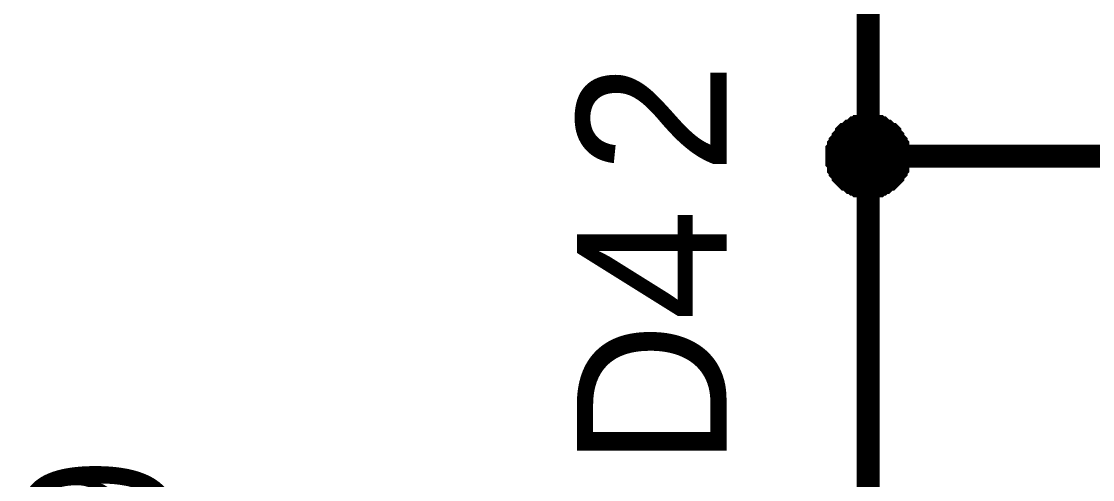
# Model space of a CAD drawing. Header units: millimetres. Extents: x 0 to 20.9, y 0 to 9.5.
# Drawn here: x 13.565 to 14.115, y 6.234 to 6.469 of the extents above; entities that cross this region are included whole.
import ezdxf

# ---------------------------------------------------------------- set-up
doc = ezdxf.new("R2010")
doc.units = ezdxf.units.MM
doc.header["$MEASUREMENT"] = 0
doc.layers.add('Sheet', color=255, linetype='Continuous')

msp = doc.modelspace()

# ---------------------------------------------------------------- linework, layer by layer
at = {"layer": 'Sheet'}
for points, const_width in [([(14.40029, 6.50598), (14.40029, 6.39989), (14.00015, 6.39989)], 0.0118), ([(14.00015, 6.50598), (14.00015, 6.39989), (14.00015, 6.29964)], 0.0118), ([(13.9801, 6.39989), (13.9801, 6.40072), (13.9801, 6.40156), (13.9801, 6.40323), (13.9801, 6.40406), (13.98093, 6.4049), (13.98093, 6.40573), (13.98093, 6.40657), (13.98177, 6.4074), (13.98177, 6.40824), (13.9826, 6.40907), (13.98344, 6.40991), (13.98344, 6.41075), (13.98427, 6.41158), (13.98511, 6.41242), (13.98511, 6.41325), (13.98595, 6.41409), (13.98678, 6.41492), (13.98762, 6.41492), (13.98845, 6.41576), (13.98929, 6.41659), (13.99012, 6.41659), (13.99096, 6.41743), (13.99179, 6.41826), (13.99263, 6.41826), (13.99346, 6.4191), (13.9943, 6.4191), (13.99513, 6.4191), (13.99597, 6.41993), (13.99681, 6.41993), (13.99848, 6.41993), (13.99931, 6.41993), (14.00015, 6.41993)], 0.0039), ([(13.9801, 6.39989), (13.9801, 6.40072), (13.9801, 6.40156), (13.9801, 6.40323), (13.9801, 6.40406), (13.98093, 6.4049), (13.98093, 6.40573), (13.98093, 6.40657), (13.98177, 6.4074), (13.98177, 6.40824), (13.9826, 6.40907), (13.98344, 6.40991), (13.98344, 6.41075), (13.98427, 6.41158), (13.98511, 6.41242), (13.98511, 6.41325), (13.98595, 6.41409), (13.98678, 6.41492), (13.98762, 6.41492), (13.98845, 6.41576), (13.98929, 6.41659), (13.99012, 6.41659), (13.99096, 6.41743), (13.99179, 6.41826), (13.99263, 6.41826), (13.99346, 6.4191), (13.9943, 6.4191), (13.99513, 6.4191), (13.99597, 6.41993), (13.99681, 6.41993), (13.99848, 6.41993), (13.99931, 6.41993), (14.00015, 6.41993)], 0.0039), ([(13.9801, 6.39989), (13.9801, 6.40072), (13.9801, 6.40156), (13.9801, 6.40323), (13.9801, 6.40406), (13.98093, 6.4049), (13.98093, 6.40573), (13.98093, 6.40657), (13.98177, 6.4074), (13.98177, 6.40824), (13.9826, 6.40907), (13.98344, 6.40991), (13.98344, 6.41075), (13.98427, 6.41158), (13.98511, 6.41242), (13.98511, 6.41325), (13.98595, 6.41409), (13.98678, 6.41492), (13.98762, 6.41492), (13.98845, 6.41576), (13.98929, 6.41659), (13.99012, 6.41659), (13.99096, 6.41743), (13.99179, 6.41826), (13.99263, 6.41826), (13.99346, 6.4191), (13.9943, 6.4191), (13.99513, 6.4191), (13.99597, 6.41993), (13.99681, 6.41993), (13.99848, 6.41993), (13.99931, 6.41993), (14.00015, 6.41993)], 0.0039), ([(13.9801, 6.39989), (13.9801, 6.40072), (13.9801, 6.40156), (13.9801, 6.40323), (13.9801, 6.40406), (13.98093, 6.4049), (13.98093, 6.40573), (13.98093, 6.40657), (13.98177, 6.4074), (13.98177, 6.40824), (13.9826, 6.40907), (13.98344, 6.40991), (13.98344, 6.41075), (13.98427, 6.41158), (13.98511, 6.41242), (13.98511, 6.41325), (13.98595, 6.41409), (13.98678, 6.41492), (13.98762, 6.41492), (13.98845, 6.41576), (13.98929, 6.41659), (13.99012, 6.41659), (13.99096, 6.41743), (13.99179, 6.41826), (13.99263, 6.41826), (13.99346, 6.4191), (13.9943, 6.4191), (13.99513, 6.4191), (13.99597, 6.41993), (13.99681, 6.41993), (13.99848, 6.41993), (13.99931, 6.41993), (14.00015, 6.41993)], 0.0039), ([(13.9801, 6.39989), (13.9801, 6.40072), (13.9801, 6.40156), (13.9801, 6.40323), (13.9801, 6.40406), (13.98093, 6.4049), (13.98093, 6.40573), (13.98093, 6.40657), (13.98177, 6.4074), (13.98177, 6.40824), (13.9826, 6.40907), (13.98344, 6.40991), (13.98344, 6.41075), (13.98427, 6.41158), (13.98511, 6.41242), (13.98511, 6.41325), (13.98595, 6.41409), (13.98678, 6.41492), (13.98762, 6.41492), (13.98845, 6.41576), (13.98929, 6.41659), (13.99012, 6.41659), (13.99096, 6.41743), (13.99179, 6.41826), (13.99263, 6.41826), (13.99346, 6.4191), (13.9943, 6.4191), (13.99513, 6.4191), (13.99597, 6.41993), (13.99681, 6.41993), (13.99848, 6.41993), (13.99931, 6.41993), (14.00015, 6.41993)], 0.0039), ([(13.9801, 6.39989), (13.9801, 6.40072), (13.9801, 6.40156), (13.9801, 6.40323), (13.9801, 6.40406), (13.98093, 6.4049), (13.98093, 6.40573), (13.98093, 6.40657), (13.98177, 6.4074), (13.98177, 6.40824), (13.9826, 6.40907), (13.98344, 6.40991), (13.98344, 6.41075), (13.98427, 6.41158), (13.98511, 6.41242), (13.98511, 6.41325), (13.98595, 6.41409), (13.98678, 6.41492), (13.98762, 6.41492), (13.98845, 6.41576), (13.98929, 6.41659), (13.99012, 6.41659), (13.99096, 6.41743), (13.99179, 6.41826), (13.99263, 6.41826), (13.99346, 6.4191), (13.9943, 6.4191), (13.99513, 6.4191), (13.99597, 6.41993), (13.99681, 6.41993), (13.99848, 6.41993), (13.99931, 6.41993), (14.00015, 6.41993)], 0.0039), ([(13.9801, 6.39989), (13.9801, 6.40072), (13.9801, 6.40156), (13.9801, 6.40323), (13.9801, 6.40406), (13.98093, 6.4049), (13.98093, 6.40573), (13.98093, 6.40657), (13.98177, 6.4074), (13.98177, 6.40824), (13.9826, 6.40907), (13.98344, 6.40991), (13.98344, 6.41075), (13.98427, 6.41158), (13.98511, 6.41242), (13.98511, 6.41325), (13.98595, 6.41409), (13.98678, 6.41492), (13.98762, 6.41492), (13.98845, 6.41576), (13.98929, 6.41659), (13.99012, 6.41659), (13.99096, 6.41743), (13.99179, 6.41826), (13.99263, 6.41826), (13.99346, 6.4191), (13.9943, 6.4191), (13.99513, 6.4191), (13.99597, 6.41993), (13.99681, 6.41993), (13.99848, 6.41993), (13.99931, 6.41993), (14.00015, 6.41993)], 0.0039), ([(13.9801, 6.39989), (13.9801, 6.40072), (13.9801, 6.40156), (13.9801, 6.40323), (13.9801, 6.40406), (13.98093, 6.4049), (13.98093, 6.40573), (13.98093, 6.40657), (13.98177, 6.4074), (13.98177, 6.40824), (13.9826, 6.40907), (13.98344, 6.40991), (13.98344, 6.41075), (13.98427, 6.41158), (13.98511, 6.41242), (13.98511, 6.41325), (13.98595, 6.41409), (13.98678, 6.41492), (13.98762, 6.41492), (13.98845, 6.41576), (13.98929, 6.41659), (13.99012, 6.41659), (13.99096, 6.41743), (13.99179, 6.41826), (13.99263, 6.41826), (13.99346, 6.4191), (13.9943, 6.4191), (13.99513, 6.4191), (13.99597, 6.41993), (13.99681, 6.41993), (13.99848, 6.41993), (13.99931, 6.41993), (14.00015, 6.41993)], 0.0039), ([(14.00015, 6.41993), (14.00015, 6.41993)], 0.0039), ([(14.00015, 6.41993), (14.00098, 6.41993), (14.00182, 6.41993), (14.00349, 6.41993), (14.00432, 6.41993), (14.00516, 6.4191), (14.00599, 6.4191), (14.00683, 6.4191), (14.00767, 6.41826), (14.0085, 6.41826), (14.00934, 6.41743), (14.01017, 6.41659), (14.01101, 6.41659), (14.01184, 6.41576), (14.01268, 6.41492), (14.01351, 6.41492), (14.01435, 6.41409), (14.01518, 6.41325), (14.01518, 6.41242), (14.01602, 6.41158), (14.01685, 6.41075), (14.01685, 6.40991), (14.01769, 6.40907), (14.01853, 6.40824), (14.01853, 6.4074), (14.01936, 6.40657), (14.01936, 6.40573), (14.01936, 6.4049), (14.0202, 6.40406), (14.0202, 6.40323), (14.0202, 6.40156), (14.0202, 6.40072), (14.0202, 6.39989)], 0.0039), ([(14.00015, 6.41993), (14.00015, 6.41993)], 0.0039), ([(14.00015, 6.41993), (14.00098, 6.41993), (14.00182, 6.41993), (14.00349, 6.41993), (14.00432, 6.41993), (14.00516, 6.4191), (14.00599, 6.4191), (14.00683, 6.4191), (14.00767, 6.41826), (14.0085, 6.41826), (14.00934, 6.41743), (14.01017, 6.41659), (14.01101, 6.41659), (14.01184, 6.41576), (14.01268, 6.41492), (14.01351, 6.41492), (14.01435, 6.41409), (14.01518, 6.41325), (14.01518, 6.41242), (14.01602, 6.41158), (14.01685, 6.41075), (14.01685, 6.40991), (14.01769, 6.40907), (14.01853, 6.40824), (14.01853, 6.4074), (14.01936, 6.40657), (14.01936, 6.40573), (14.01936, 6.4049), (14.0202, 6.40406), (14.0202, 6.40323), (14.0202, 6.40156), (14.0202, 6.40072), (14.0202, 6.39989)], 0.0039), ([(14.00015, 6.41993), (14.00015, 6.41993)], 0.0039), ([(14.00015, 6.41993), (14.00098, 6.41993), (14.00182, 6.41993), (14.00349, 6.41993), (14.00432, 6.41993), (14.00516, 6.4191), (14.00599, 6.4191), (14.00683, 6.4191), (14.00767, 6.41826), (14.0085, 6.41826), (14.00934, 6.41743), (14.01017, 6.41659), (14.01101, 6.41659), (14.01184, 6.41576), (14.01268, 6.41492), (14.01351, 6.41492), (14.01435, 6.41409), (14.01518, 6.41325), (14.01518, 6.41242), (14.01602, 6.41158), (14.01685, 6.41075), (14.01685, 6.40991), (14.01769, 6.40907), (14.01853, 6.40824), (14.01853, 6.4074), (14.01936, 6.40657), (14.01936, 6.40573), (14.01936, 6.4049), (14.0202, 6.40406), (14.0202, 6.40323), (14.0202, 6.40156), (14.0202, 6.40072), (14.0202, 6.39989)], 0.0039), ([(14.00015, 6.41993), (14.00015, 6.41993)], 0.0039), ([(14.00015, 6.41993), (14.00098, 6.41993), (14.00182, 6.41993), (14.00349, 6.41993), (14.00432, 6.41993), (14.00516, 6.4191), (14.00599, 6.4191), (14.00683, 6.4191), (14.00767, 6.41826), (14.0085, 6.41826), (14.00934, 6.41743), (14.01017, 6.41659), (14.01101, 6.41659), (14.01184, 6.41576), (14.01268, 6.41492), (14.01351, 6.41492), (14.01435, 6.41409), (14.01518, 6.41325), (14.01518, 6.41242), (14.01602, 6.41158), (14.01685, 6.41075), (14.01685, 6.40991), (14.01769, 6.40907), (14.01853, 6.40824), (14.01853, 6.4074), (14.01936, 6.40657), (14.01936, 6.40573), (14.01936, 6.4049), (14.0202, 6.40406), (14.0202, 6.40323), (14.0202, 6.40156), (14.0202, 6.40072), (14.0202, 6.39989)], 0.0039), ([(14.00015, 6.41993), (14.00015, 6.41993)], 0.0039), ([(14.00015, 6.41993), (14.00098, 6.41993), (14.00182, 6.41993), (14.00349, 6.41993), (14.00432, 6.41993), (14.00516, 6.4191), (14.00599, 6.4191), (14.00683, 6.4191), (14.00767, 6.41826), (14.0085, 6.41826), (14.00934, 6.41743), (14.01017, 6.41659), (14.01101, 6.41659), (14.01184, 6.41576), (14.01268, 6.41492), (14.01351, 6.41492), (14.01435, 6.41409), (14.01518, 6.41325), (14.01518, 6.41242), (14.01602, 6.41158), (14.01685, 6.41075), (14.01685, 6.40991), (14.01769, 6.40907), (14.01853, 6.40824), (14.01853, 6.4074), (14.01936, 6.40657), (14.01936, 6.40573), (14.01936, 6.4049), (14.0202, 6.40406), (14.0202, 6.40323), (14.0202, 6.40156), (14.0202, 6.40072), (14.0202, 6.39989)], 0.0039), ([(14.00015, 6.41993), (14.00015, 6.41993)], 0.0039), ([(14.00015, 6.41993), (14.00098, 6.41993), (14.00182, 6.41993), (14.00349, 6.41993), (14.00432, 6.41993), (14.00516, 6.4191), (14.00599, 6.4191), (14.00683, 6.4191), (14.00767, 6.41826), (14.0085, 6.41826), (14.00934, 6.41743), (14.01017, 6.41659), (14.01101, 6.41659), (14.01184, 6.41576), (14.01268, 6.41492), (14.01351, 6.41492), (14.01435, 6.41409), (14.01518, 6.41325), (14.01518, 6.41242), (14.01602, 6.41158), (14.01685, 6.41075), (14.01685, 6.40991), (14.01769, 6.40907), (14.01853, 6.40824), (14.01853, 6.4074), (14.01936, 6.40657), (14.01936, 6.40573), (14.01936, 6.4049), (14.0202, 6.40406), (14.0202, 6.40323), (14.0202, 6.40156), (14.0202, 6.40072), (14.0202, 6.39989)], 0.0039), ([(14.00015, 6.41993), (14.00015, 6.41993)], 0.0039), ([(14.00015, 6.41993), (14.00098, 6.41993), (14.00182, 6.41993), (14.00349, 6.41993), (14.00432, 6.41993), (14.00516, 6.4191), (14.00599, 6.4191), (14.00683, 6.4191), (14.00767, 6.41826), (14.0085, 6.41826), (14.00934, 6.41743), (14.01017, 6.41659), (14.01101, 6.41659), (14.01184, 6.41576), (14.01268, 6.41492), (14.01351, 6.41492), (14.01435, 6.41409), (14.01518, 6.41325), (14.01518, 6.41242), (14.01602, 6.41158), (14.01685, 6.41075), (14.01685, 6.40991), (14.01769, 6.40907), (14.01853, 6.40824), (14.01853, 6.4074), (14.01936, 6.40657), (14.01936, 6.40573), (14.01936, 6.4049), (14.0202, 6.40406), (14.0202, 6.40323), (14.0202, 6.40156), (14.0202, 6.40072), (14.0202, 6.39989)], 0.0039), ([(14.00015, 6.41993), (14.00015, 6.41993)], 0.0039), ([(14.00015, 6.41993), (14.00098, 6.41993), (14.00182, 6.41993), (14.00349, 6.41993), (14.00432, 6.41993), (14.00516, 6.4191), (14.00599, 6.4191), (14.00683, 6.4191), (14.00767, 6.41826), (14.0085, 6.41826), (14.00934, 6.41743), (14.01017, 6.41659), (14.01101, 6.41659), (14.01184, 6.41576), (14.01268, 6.41492), (14.01351, 6.41492), (14.01435, 6.41409), (14.01518, 6.41325), (14.01518, 6.41242), (14.01602, 6.41158), (14.01685, 6.41075), (14.01685, 6.40991), (14.01769, 6.40907), (14.01853, 6.40824), (14.01853, 6.4074), (14.01936, 6.40657), (14.01936, 6.40573), (14.01936, 6.4049), (14.0202, 6.40406), (14.0202, 6.40323), (14.0202, 6.40156), (14.0202, 6.40072), (14.0202, 6.39989)], 0.0039), ([(14.00015, 6.37984), (13.99931, 6.37984), (13.99848, 6.37984), (13.99681, 6.37984), (13.99597, 6.37984), (13.99513, 6.38067), (13.9943, 6.38067), (13.99346, 6.38067), (13.99263, 6.38151), (13.99179, 6.38151), (13.99096, 6.38234), (13.99012, 6.38234), (13.98929, 6.38318), (13.98845, 6.38401), (13.98762, 6.38401), (13.98678, 6.38485), (13.98595, 6.38568), (13.98511, 6.38652), (13.98511, 6.38652), (13.98427, 6.38735), (13.98344, 6.38819), (13.98344, 6.38903), (13.9826, 6.38986), (13.98177, 6.3907), (13.98177, 6.39153), (13.98093, 6.39237), (13.98093, 6.39404), (13.98093, 6.39487), (13.9801, 6.39571), (13.9801, 6.39654), (13.9801, 6.39738), (13.9801, 6.39905), (13.9801, 6.39989)], 0.0039), ([(13.9801, 6.39989), (13.9801, 6.39989)], 0.0039), ([(14.00015, 6.37984), (13.99931, 6.37984), (13.99848, 6.37984), (13.99681, 6.37984), (13.99597, 6.37984), (13.99513, 6.38067), (13.9943, 6.38067), (13.99346, 6.38067), (13.99263, 6.38151), (13.99179, 6.38151), (13.99096, 6.38234), (13.99012, 6.38234), (13.98929, 6.38318), (13.98845, 6.38401), (13.98762, 6.38401), (13.98678, 6.38485), (13.98595, 6.38568), (13.98511, 6.38652), (13.98511, 6.38652), (13.98427, 6.38735), (13.98344, 6.38819), (13.98344, 6.38903), (13.9826, 6.38986), (13.98177, 6.3907), (13.98177, 6.39153), (13.98093, 6.39237), (13.98093, 6.39404), (13.98093, 6.39487), (13.9801, 6.39571), (13.9801, 6.39654), (13.9801, 6.39738), (13.9801, 6.39905), (13.9801, 6.39989)], 0.0039), ([(13.9801, 6.39989), (13.9801, 6.39989)], 0.0039), ([(14.00015, 6.37984), (13.99931, 6.37984), (13.99848, 6.37984), (13.99681, 6.37984), (13.99597, 6.37984), (13.99513, 6.38067), (13.9943, 6.38067), (13.99346, 6.38067), (13.99263, 6.38151), (13.99179, 6.38151), (13.99096, 6.38234), (13.99012, 6.38234), (13.98929, 6.38318), (13.98845, 6.38401), (13.98762, 6.38401), (13.98678, 6.38485), (13.98595, 6.38568), (13.98511, 6.38652), (13.98511, 6.38652), (13.98427, 6.38735), (13.98344, 6.38819), (13.98344, 6.38903), (13.9826, 6.38986), (13.98177, 6.3907), (13.98177, 6.39153), (13.98093, 6.39237), (13.98093, 6.39404), (13.98093, 6.39487), (13.9801, 6.39571), (13.9801, 6.39654), (13.9801, 6.39738), (13.9801, 6.39905), (13.9801, 6.39989)], 0.0039), ([(13.9801, 6.39989), (13.9801, 6.39989)], 0.0039), ([(14.00015, 6.37984), (13.99931, 6.37984), (13.99848, 6.37984), (13.99681, 6.37984), (13.99597, 6.37984), (13.99513, 6.38067), (13.9943, 6.38067), (13.99346, 6.38067), (13.99263, 6.38151), (13.99179, 6.38151), (13.99096, 6.38234), (13.99012, 6.38234), (13.98929, 6.38318), (13.98845, 6.38401), (13.98762, 6.38401), (13.98678, 6.38485), (13.98595, 6.38568), (13.98511, 6.38652), (13.98511, 6.38652), (13.98427, 6.38735), (13.98344, 6.38819), (13.98344, 6.38903), (13.9826, 6.38986), (13.98177, 6.3907), (13.98177, 6.39153), (13.98093, 6.39237), (13.98093, 6.39404), (13.98093, 6.39487), (13.9801, 6.39571), (13.9801, 6.39654), (13.9801, 6.39738), (13.9801, 6.39905), (13.9801, 6.39989)], 0.0039), ([(13.9801, 6.39989), (13.9801, 6.39989)], 0.0039), ([(14.00015, 6.37984), (13.99931, 6.37984), (13.99848, 6.37984), (13.99681, 6.37984), (13.99597, 6.37984), (13.99513, 6.38067), (13.9943, 6.38067), (13.99346, 6.38067), (13.99263, 6.38151), (13.99179, 6.38151), (13.99096, 6.38234), (13.99012, 6.38234), (13.98929, 6.38318), (13.98845, 6.38401), (13.98762, 6.38401), (13.98678, 6.38485), (13.98595, 6.38568), (13.98511, 6.38652), (13.98511, 6.38652), (13.98427, 6.38735), (13.98344, 6.38819), (13.98344, 6.38903), (13.9826, 6.38986), (13.98177, 6.3907), (13.98177, 6.39153), (13.98093, 6.39237), (13.98093, 6.39404), (13.98093, 6.39487), (13.9801, 6.39571), (13.9801, 6.39654), (13.9801, 6.39738), (13.9801, 6.39905), (13.9801, 6.39989)], 0.0039), ([(13.9801, 6.39989), (13.9801, 6.39989)], 0.0039), ([(14.00015, 6.37984), (13.99931, 6.37984), (13.99848, 6.37984), (13.99681, 6.37984), (13.99597, 6.37984), (13.99513, 6.38067), (13.9943, 6.38067), (13.99346, 6.38067), (13.99263, 6.38151), (13.99179, 6.38151), (13.99096, 6.38234), (13.99012, 6.38234), (13.98929, 6.38318), (13.98845, 6.38401), (13.98762, 6.38401), (13.98678, 6.38485), (13.98595, 6.38568), (13.98511, 6.38652), (13.98511, 6.38652), (13.98427, 6.38735), (13.98344, 6.38819), (13.98344, 6.38903), (13.9826, 6.38986), (13.98177, 6.3907), (13.98177, 6.39153), (13.98093, 6.39237), (13.98093, 6.39404), (13.98093, 6.39487), (13.9801, 6.39571), (13.9801, 6.39654), (13.9801, 6.39738), (13.9801, 6.39905), (13.9801, 6.39989)], 0.0039), ([(13.9801, 6.39989), (13.9801, 6.39989)], 0.0039), ([(14.00015, 6.37984), (13.99931, 6.37984), (13.99848, 6.37984), (13.99681, 6.37984), (13.99597, 6.37984), (13.99513, 6.38067), (13.9943, 6.38067), (13.99346, 6.38067), (13.99263, 6.38151), (13.99179, 6.38151), (13.99096, 6.38234), (13.99012, 6.38234), (13.98929, 6.38318), (13.98845, 6.38401), (13.98762, 6.38401), (13.98678, 6.38485), (13.98595, 6.38568), (13.98511, 6.38652), (13.98511, 6.38652), (13.98427, 6.38735), (13.98344, 6.38819), (13.98344, 6.38903), (13.9826, 6.38986), (13.98177, 6.3907), (13.98177, 6.39153), (13.98093, 6.39237), (13.98093, 6.39404), (13.98093, 6.39487), (13.9801, 6.39571), (13.9801, 6.39654), (13.9801, 6.39738), (13.9801, 6.39905), (13.9801, 6.39989)], 0.0039), ([(13.9801, 6.39989), (13.9801, 6.39989)], 0.0039), ([(14.00015, 6.37984), (13.99931, 6.37984), (13.99848, 6.37984), (13.99681, 6.37984), (13.99597, 6.37984), (13.99513, 6.38067), (13.9943, 6.38067), (13.99346, 6.38067), (13.99263, 6.38151), (13.99179, 6.38151), (13.99096, 6.38234), (13.99012, 6.38234), (13.98929, 6.38318), (13.98845, 6.38401), (13.98762, 6.38401), (13.98678, 6.38485), (13.98595, 6.38568), (13.98511, 6.38652), (13.98511, 6.38652), (13.98427, 6.38735), (13.98344, 6.38819), (13.98344, 6.38903), (13.9826, 6.38986), (13.98177, 6.3907), (13.98177, 6.39153), (13.98093, 6.39237), (13.98093, 6.39404), (13.98093, 6.39487), (13.9801, 6.39571), (13.9801, 6.39654), (13.9801, 6.39738), (13.9801, 6.39905), (13.9801, 6.39989)], 0.0039), ([(13.9801, 6.39989), (13.9801, 6.39989)], 0.0039), ([(14.0202, 6.39989), (14.0202, 6.39905), (14.0202, 6.39738), (14.0202, 6.39654), (14.0202, 6.39571), (14.01936, 6.39487), (14.01936, 6.39404), (14.01936, 6.39237), (14.01853, 6.39153), (14.01853, 6.3907), (14.01769, 6.38986), (14.01685, 6.38903), (14.01685, 6.38819), (14.01602, 6.38735), (14.01518, 6.38652), (14.01518, 6.38652), (14.01435, 6.38568), (14.01351, 6.38485), (14.01268, 6.38401), (14.01184, 6.38401), (14.01101, 6.38318), (14.01017, 6.38234), (14.00934, 6.38234), (14.0085, 6.38151), (14.00767, 6.38151), (14.00683, 6.38067), (14.00599, 6.38067), (14.00516, 6.38067), (14.00432, 6.37984), (14.00349, 6.37984), (14.00182, 6.37984), (14.00098, 6.37984), (14.00015, 6.37984)], 0.0039), ([(14.0202, 6.39989), (14.0202, 6.39905), (14.0202, 6.39738), (14.0202, 6.39654), (14.0202, 6.39571), (14.01936, 6.39487), (14.01936, 6.39404), (14.01936, 6.39237), (14.01853, 6.39153), (14.01853, 6.3907), (14.01769, 6.38986), (14.01685, 6.38903), (14.01685, 6.38819), (14.01602, 6.38735), (14.01518, 6.38652), (14.01518, 6.38652), (14.01435, 6.38568), (14.01351, 6.38485), (14.01268, 6.38401), (14.01184, 6.38401), (14.01101, 6.38318), (14.01017, 6.38234), (14.00934, 6.38234), (14.0085, 6.38151), (14.00767, 6.38151), (14.00683, 6.38067), (14.00599, 6.38067), (14.00516, 6.38067), (14.00432, 6.37984), (14.00349, 6.37984), (14.00182, 6.37984), (14.00098, 6.37984), (14.00015, 6.37984)], 0.0039), ([(14.0202, 6.39989), (14.0202, 6.39905), (14.0202, 6.39738), (14.0202, 6.39654), (14.0202, 6.39571), (14.01936, 6.39487), (14.01936, 6.39404), (14.01936, 6.39237), (14.01853, 6.39153), (14.01853, 6.3907), (14.01769, 6.38986), (14.01685, 6.38903), (14.01685, 6.38819), (14.01602, 6.38735), (14.01518, 6.38652), (14.01518, 6.38652), (14.01435, 6.38568), (14.01351, 6.38485), (14.01268, 6.38401), (14.01184, 6.38401), (14.01101, 6.38318), (14.01017, 6.38234), (14.00934, 6.38234), (14.0085, 6.38151), (14.00767, 6.38151), (14.00683, 6.38067), (14.00599, 6.38067), (14.00516, 6.38067), (14.00432, 6.37984), (14.00349, 6.37984), (14.00182, 6.37984), (14.00098, 6.37984), (14.00015, 6.37984)], 0.0039), ([(14.0202, 6.39989), (14.0202, 6.39905), (14.0202, 6.39738), (14.0202, 6.39654), (14.0202, 6.39571), (14.01936, 6.39487), (14.01936, 6.39404), (14.01936, 6.39237), (14.01853, 6.39153), (14.01853, 6.3907), (14.01769, 6.38986), (14.01685, 6.38903), (14.01685, 6.38819), (14.01602, 6.38735), (14.01518, 6.38652), (14.01518, 6.38652), (14.01435, 6.38568), (14.01351, 6.38485), (14.01268, 6.38401), (14.01184, 6.38401), (14.01101, 6.38318), (14.01017, 6.38234), (14.00934, 6.38234), (14.0085, 6.38151), (14.00767, 6.38151), (14.00683, 6.38067), (14.00599, 6.38067), (14.00516, 6.38067), (14.00432, 6.37984), (14.00349, 6.37984), (14.00182, 6.37984), (14.00098, 6.37984), (14.00015, 6.37984)], 0.0039), ([(14.0202, 6.39989), (14.0202, 6.39905), (14.0202, 6.39738), (14.0202, 6.39654), (14.0202, 6.39571), (14.01936, 6.39487), (14.01936, 6.39404), (14.01936, 6.39237), (14.01853, 6.39153), (14.01853, 6.3907), (14.01769, 6.38986), (14.01685, 6.38903), (14.01685, 6.38819), (14.01602, 6.38735), (14.01518, 6.38652), (14.01518, 6.38652), (14.01435, 6.38568), (14.01351, 6.38485), (14.01268, 6.38401), (14.01184, 6.38401), (14.01101, 6.38318), (14.01017, 6.38234), (14.00934, 6.38234), (14.0085, 6.38151), (14.00767, 6.38151), (14.00683, 6.38067), (14.00599, 6.38067), (14.00516, 6.38067), (14.00432, 6.37984), (14.00349, 6.37984), (14.00182, 6.37984), (14.00098, 6.37984), (14.00015, 6.37984)], 0.0039), ([(14.0202, 6.39989), (14.0202, 6.39905), (14.0202, 6.39738), (14.0202, 6.39654), (14.0202, 6.39571), (14.01936, 6.39487), (14.01936, 6.39404), (14.01936, 6.39237), (14.01853, 6.39153), (14.01853, 6.3907), (14.01769, 6.38986), (14.01685, 6.38903), (14.01685, 6.38819), (14.01602, 6.38735), (14.01518, 6.38652), (14.01518, 6.38652), (14.01435, 6.38568), (14.01351, 6.38485), (14.01268, 6.38401), (14.01184, 6.38401), (14.01101, 6.38318), (14.01017, 6.38234), (14.00934, 6.38234), (14.0085, 6.38151), (14.00767, 6.38151), (14.00683, 6.38067), (14.00599, 6.38067), (14.00516, 6.38067), (14.00432, 6.37984), (14.00349, 6.37984), (14.00182, 6.37984), (14.00098, 6.37984), (14.00015, 6.37984)], 0.0039), ([(14.0202, 6.39989), (14.0202, 6.39905), (14.0202, 6.39738), (14.0202, 6.39654), (14.0202, 6.39571), (14.01936, 6.39487), (14.01936, 6.39404), (14.01936, 6.39237), (14.01853, 6.39153), (14.01853, 6.3907), (14.01769, 6.38986), (14.01685, 6.38903), (14.01685, 6.38819), (14.01602, 6.38735), (14.01518, 6.38652), (14.01518, 6.38652), (14.01435, 6.38568), (14.01351, 6.38485), (14.01268, 6.38401), (14.01184, 6.38401), (14.01101, 6.38318), (14.01017, 6.38234), (14.00934, 6.38234), (14.0085, 6.38151), (14.00767, 6.38151), (14.00683, 6.38067), (14.00599, 6.38067), (14.00516, 6.38067), (14.00432, 6.37984), (14.00349, 6.37984), (14.00182, 6.37984), (14.00098, 6.37984), (14.00015, 6.37984)], 0.0039), ([(14.0202, 6.39989), (14.0202, 6.39905), (14.0202, 6.39738), (14.0202, 6.39654), (14.0202, 6.39571), (14.01936, 6.39487), (14.01936, 6.39404), (14.01936, 6.39237), (14.01853, 6.39153), (14.01853, 6.3907), (14.01769, 6.38986), (14.01685, 6.38903), (14.01685, 6.38819), (14.01602, 6.38735), (14.01518, 6.38652), (14.01518, 6.38652), (14.01435, 6.38568), (14.01351, 6.38485), (14.01268, 6.38401), (14.01184, 6.38401), (14.01101, 6.38318), (14.01017, 6.38234), (14.00934, 6.38234), (14.0085, 6.38151), (14.00767, 6.38151), (14.00683, 6.38067), (14.00599, 6.38067), (14.00516, 6.38067), (14.00432, 6.37984), (14.00349, 6.37984), (14.00182, 6.37984), (14.00098, 6.37984), (14.00015, 6.37984)], 0.0039), ([(14.0202, 6.39989), (14.0202, 6.39989), (14.0202, 6.39989), (14.0202, 6.39989), (14.0202, 6.39989), (14.0202, 6.39989), (14.0202, 6.39989), (14.0202, 6.39989), (14.0202, 6.39989), (14.0202, 6.39989), (14.0202, 6.39989), (14.0202, 6.39989), (14.0202, 6.39989), (14.0202, 6.39989), (14.0202, 6.39989), (14.0202, 6.39989), (14.0202, 6.39989), (14.0202, 6.39989), (14.0202, 6.39989), (14.0202, 6.39989), (14.0202, 6.39989), (14.0202, 6.39989), (14.0202, 6.39989), (14.0202, 6.39989), (14.0202, 6.39989), (14.0202, 6.39989), (14.0202, 6.39989), (14.0202, 6.39989), (14.0202, 6.39989), (14.0202, 6.39989), (14.0202, 6.39989), (14.0202, 6.39989), (14.0202, 6.39989)], 0.0039), ([(14.0202, 6.39989), (14.0202, 6.39989)], 0.0039), ([(14.0202, 6.39989), (14.0202, 6.39989), (14.0202, 6.39989), (14.0202, 6.39989), (14.0202, 6.39989), (14.0202, 6.39989), (14.0202, 6.39989), (14.0202, 6.39989), (14.0202, 6.39989), (14.0202, 6.39989), (14.0202, 6.39989), (14.0202, 6.39989), (14.0202, 6.39989), (14.0202, 6.39989), (14.0202, 6.39989), (14.0202, 6.39989), (14.0202, 6.39989), (14.0202, 6.39989), (14.0202, 6.39989), (14.0202, 6.39989), (14.0202, 6.39989), (14.0202, 6.39989), (14.0202, 6.39989), (14.0202, 6.39989), (14.0202, 6.39989), (14.0202, 6.39989), (14.0202, 6.39989), (14.0202, 6.39989), (14.0202, 6.39989), (14.0202, 6.39989), (14.0202, 6.39989), (14.0202, 6.39989), (14.0202, 6.39989)], 0.0039), ([(14.0202, 6.39989), (14.0202, 6.39989)], 0.0039), ([(14.0202, 6.39989), (14.0202, 6.39989), (14.0202, 6.39989), (14.0202, 6.39989), (14.0202, 6.39989), (14.0202, 6.39989), (14.0202, 6.39989), (14.0202, 6.39989), (14.0202, 6.39989), (14.0202, 6.39989), (14.0202, 6.39989), (14.0202, 6.39989), (14.0202, 6.39989), (14.0202, 6.39989), (14.0202, 6.39989), (14.0202, 6.39989), (14.0202, 6.39989), (14.0202, 6.39989), (14.0202, 6.39989), (14.0202, 6.39989), (14.0202, 6.39989), (14.0202, 6.39989), (14.0202, 6.39989), (14.0202, 6.39989), (14.0202, 6.39989), (14.0202, 6.39989), (14.0202, 6.39989), (14.0202, 6.39989), (14.0202, 6.39989), (14.0202, 6.39989), (14.0202, 6.39989), (14.0202, 6.39989), (14.0202, 6.39989)], 0.0039), ([(14.0202, 6.39989), (14.0202, 6.39989)], 0.0039), ([(14.0202, 6.39989), (14.0202, 6.39989), (14.0202, 6.39989), (14.0202, 6.39989), (14.0202, 6.39989), (14.0202, 6.39989), (14.0202, 6.39989), (14.0202, 6.39989), (14.0202, 6.39989), (14.0202, 6.39989), (14.0202, 6.39989), (14.0202, 6.39989), (14.0202, 6.39989), (14.0202, 6.39989), (14.0202, 6.39989), (14.0202, 6.39989), (14.0202, 6.39989), (14.0202, 6.39989), (14.0202, 6.39989), (14.0202, 6.39989), (14.0202, 6.39989), (14.0202, 6.39989), (14.0202, 6.39989), (14.0202, 6.39989), (14.0202, 6.39989), (14.0202, 6.39989), (14.0202, 6.39989), (14.0202, 6.39989), (14.0202, 6.39989), (14.0202, 6.39989), (14.0202, 6.39989), (14.0202, 6.39989), (14.0202, 6.39989)], 0.0039), ([(14.0202, 6.39989), (14.0202, 6.39989)], 0.0039), ([(14.0202, 6.39989), (14.0202, 6.39989), (14.0202, 6.39989), (14.0202, 6.39989), (14.0202, 6.39989), (14.0202, 6.39989), (14.0202, 6.39989), (14.0202, 6.39989), (14.0202, 6.39989), (14.0202, 6.39989), (14.0202, 6.39989), (14.0202, 6.39989), (14.0202, 6.39989), (14.0202, 6.39989), (14.0202, 6.39989), (14.0202, 6.39989), (14.0202, 6.39989), (14.0202, 6.39989), (14.0202, 6.39989), (14.0202, 6.39989), (14.0202, 6.39989), (14.0202, 6.39989), (14.0202, 6.39989), (14.0202, 6.39989), (14.0202, 6.39989), (14.0202, 6.39989), (14.0202, 6.39989), (14.0202, 6.39989), (14.0202, 6.39989), (14.0202, 6.39989), (14.0202, 6.39989), (14.0202, 6.39989), (14.0202, 6.39989)], 0.0039), ([(14.0202, 6.39989), (14.0202, 6.39989)], 0.0039), ([(14.0202, 6.39989), (14.0202, 6.39989), (14.0202, 6.39989), (14.0202, 6.39989), (14.0202, 6.39989), (14.0202, 6.39989), (14.0202, 6.39989), (14.0202, 6.39989), (14.0202, 6.39989), (14.0202, 6.39989), (14.0202, 6.39989), (14.0202, 6.39989), (14.0202, 6.39989), (14.0202, 6.39989), (14.0202, 6.39989), (14.0202, 6.39989), (14.0202, 6.39989), (14.0202, 6.39989), (14.0202, 6.39989), (14.0202, 6.39989), (14.0202, 6.39989), (14.0202, 6.39989), (14.0202, 6.39989), (14.0202, 6.39989), (14.0202, 6.39989), (14.0202, 6.39989), (14.0202, 6.39989), (14.0202, 6.39989), (14.0202, 6.39989), (14.0202, 6.39989), (14.0202, 6.39989), (14.0202, 6.39989), (14.0202, 6.39989)], 0.0039), ([(14.0202, 6.39989), (14.0202, 6.39989)], 0.0039), ([(14.0202, 6.39989), (14.0202, 6.39989), (14.0202, 6.39989), (14.0202, 6.39989), (14.0202, 6.39989), (14.0202, 6.39989), (14.0202, 6.39989), (14.0202, 6.39989), (14.0202, 6.39989), (14.0202, 6.39989), (14.0202, 6.39989), (14.0202, 6.39989), (14.0202, 6.39989), (14.0202, 6.39989), (14.0202, 6.39989), (14.0202, 6.39989), (14.0202, 6.39989), (14.0202, 6.39989), (14.0202, 6.39989), (14.0202, 6.39989), (14.0202, 6.39989), (14.0202, 6.39989), (14.0202, 6.39989), (14.0202, 6.39989), (14.0202, 6.39989), (14.0202, 6.39989), (14.0202, 6.39989), (14.0202, 6.39989), (14.0202, 6.39989), (14.0202, 6.39989), (14.0202, 6.39989), (14.0202, 6.39989), (14.0202, 6.39989)], 0.0039), ([(14.0202, 6.39989), (14.0202, 6.39989)], 0.0039), ([(14.0202, 6.39989), (14.0202, 6.39989), (14.0202, 6.39989), (14.0202, 6.39989), (14.0202, 6.39989), (14.0202, 6.39989), (14.0202, 6.39989), (14.0202, 6.39989), (14.0202, 6.39989), (14.0202, 6.39989), (14.0202, 6.39989), (14.0202, 6.39989), (14.0202, 6.39989), (14.0202, 6.39989), (14.0202, 6.39989), (14.0202, 6.39989), (14.0202, 6.39989), (14.0202, 6.39989), (14.0202, 6.39989), (14.0202, 6.39989), (14.0202, 6.39989), (14.0202, 6.39989), (14.0202, 6.39989), (14.0202, 6.39989), (14.0202, 6.39989), (14.0202, 6.39989), (14.0202, 6.39989), (14.0202, 6.39989), (14.0202, 6.39989), (14.0202, 6.39989), (14.0202, 6.39989), (14.0202, 6.39989), (14.0202, 6.39989)], 0.0039), ([(14.0202, 6.39989), (14.0202, 6.39989)], 0.0039), ([(14.00015, 6.20106), (14.00015, 6.29964)], 0.0118)]:
    msp.add_lwpolyline(points, dxfattribs=dict(at, const_width=const_width))
at = {"layer": 'Sheet', "const_width": 0.02}
msp.add_lwpolyline([(13.99, 6.4, 1), (14.01, 6.4, 1)], format="xyb", close=True, dxfattribs=at)

# ---------------------------------------------------------------- texts
at = {"layer": 'Sheet'}
for s, p in [('2', (13.92747, 6.3907)), ('4', (13.92747, 6.31551)), ('D', (13.92747, 6.24033)), ('9', (13.64344, 6.18853))]:
    msp.add_text(s, height=0.07686, rotation=90, dxfattribs=at).set_placement(p)

doc.saveas('drawing.dxf')
